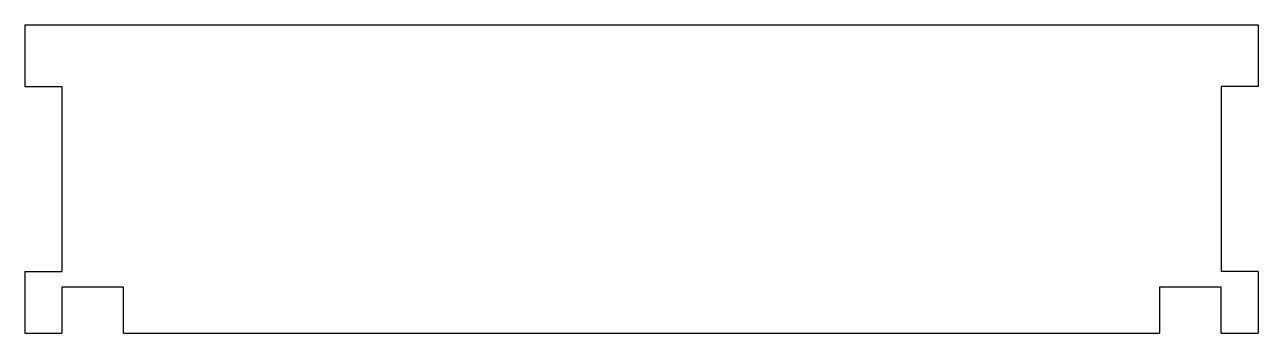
# Model space of a CAD drawing. Header units: millimetres. Extents: x -5 to 5, y -1.2 to 1.2.
import ezdxf

# ---------------------------------------------------------------- set-up
doc = ezdxf.new("R2010")
doc.units = ezdxf.units.MM

msp = doc.modelspace()

# ---------------------------------------------------------------- linework, layer by layer
at = {"color": 7, "linetype": 'Continuous', "lineweight": 25}
for p, q in [((-5, 1.25), (-5, 0.75)), ((-5, 1.25), (5, 1.25)), ((5, 1.25), (5, 0.75)), ((-5, 0.75), (-4.7, 0.75)), ((-4.7, 0.75), (-4.7, -0.75)), ((4.7, 0.75), (4.7, -0.75)), ((5, 0.75), (4.7, 0.75)), ((-5, -0.75), (-5, -1.25)), ((-5, -0.75), (-4.7, -0.75)), ((5, -0.75), (4.7, -0.75)), ((5, -0.75), (5, -1.25)), ((-4.2, -0.875), (-4.7, -0.875)), ((-4.7, -0.875), (-4.7, -1.25)), ((-4.2, -1.25), (-4.2, -0.875)), ((4.7, -0.875), (4.2, -0.875)), ((4.2, -0.875), (4.2, -1.25)), ((4.7, -1.25), (4.7, -0.875)), ((-5, -1.25), (-4.7, -1.25)), ((-4.2, -1.25), (4.2, -1.25)), ((4.7, -1.25), (5, -1.25))]:
    msp.add_line(p, q, dxfattribs=at)

doc.saveas('drawing.dxf')
